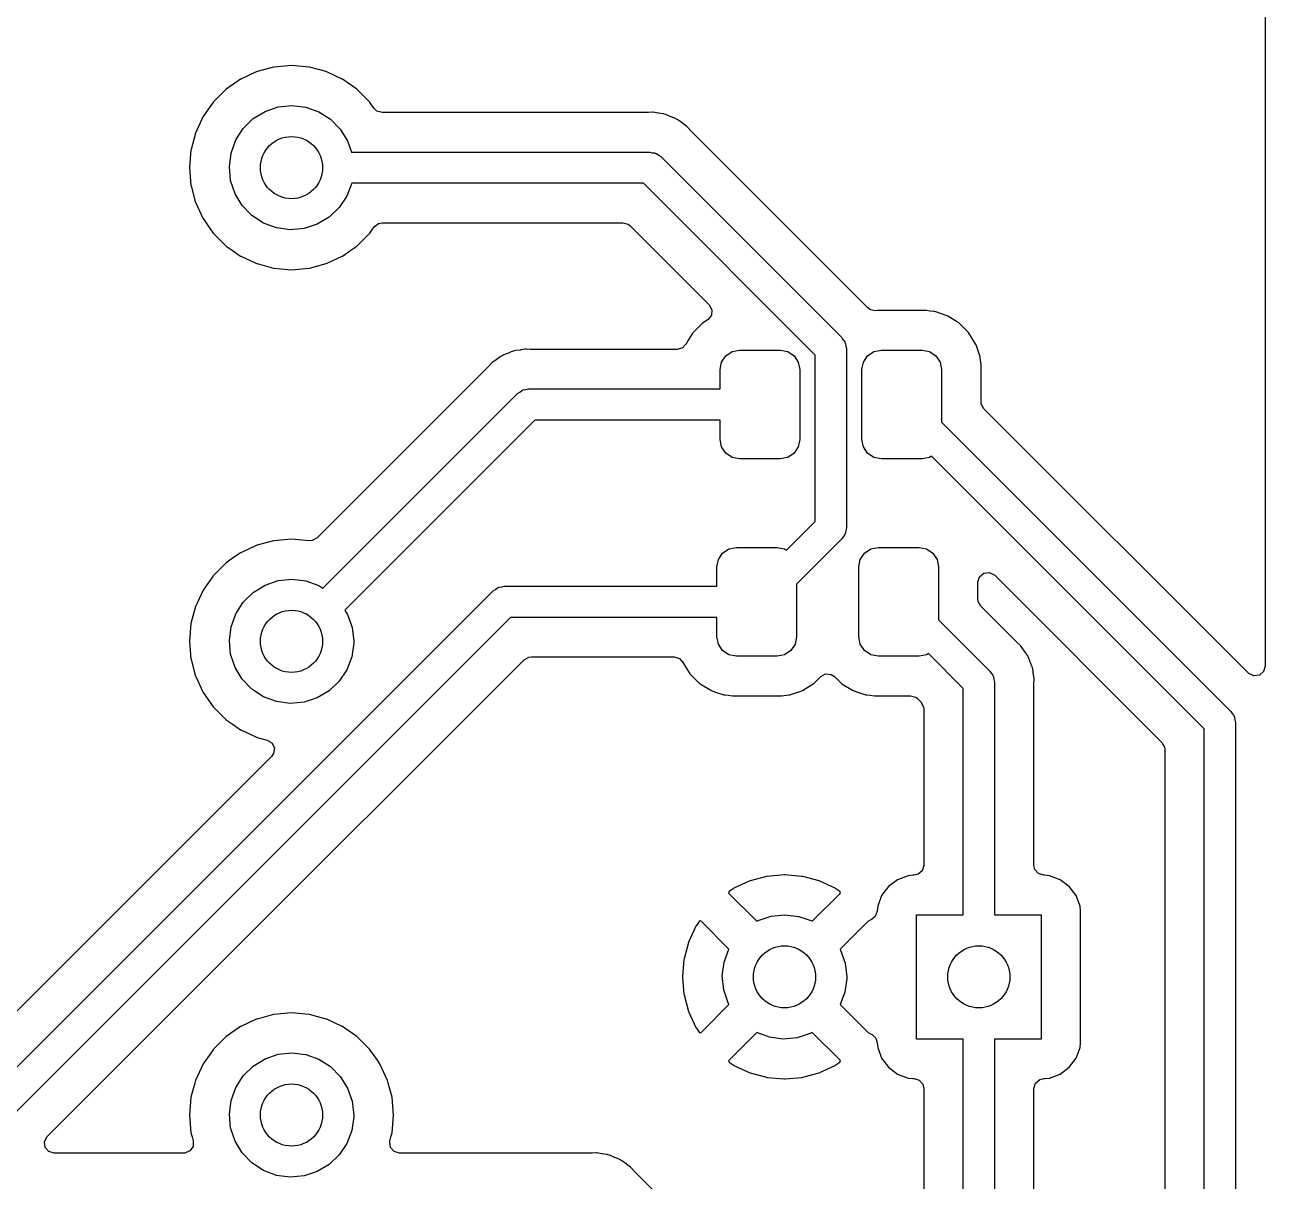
# Model space of a CAD drawing. Extents: x 83 to 135, y -230 to -45.
# Drawn here: x 118.15 to 134.11, y -98.39 to -83.51 of the extents above; entities that cross this region are included whole.
import ezdxf

# ---------------------------------------------------------------- set-up
doc = ezdxf.new("R2010")
doc.units = 0
doc.layers.add('BLACK', color=7, linetype='CONTINUOUS')

msp = doc.modelspace()

# ---------------------------------------------------------------- linework, layer by layer
at = {"layer": 'BLACK', "linetype": 'CONTINUOUS'}
for p, q in [((134.112, -45.0845), (134.112, -91.7608)), ((121.353, -84.0519), (121.142, -84.1083)), ((121.358, -84.0505), (121.353, -84.0519)), ((121.353, -84.0519), (121.353, -84.0519)), ((121.586, -84.0305), (121.358, -84.0505)), ((121.814, -84.0505), (121.586, -84.0305)), ((121.819, -84.0519), (121.814, -84.0505)), ((122.03, -84.1083), (121.819, -84.0519)), ((121.819, -84.0519), (121.819, -84.0519)), ((120.929, -84.2065), (120.858, -84.2565)), ((120.934, -84.2042), (120.929, -84.2065)), ((121.132, -84.112), (120.934, -84.2042)), ((120.934, -84.2042), (120.934, -84.2042)), ((121.137, -84.1097), (121.132, -84.112)), ((121.132, -84.112), (121.132, -84.112)), ((121.142, -84.1083), (121.137, -84.1097)), ((121.142, -84.1083), (121.142, -84.1083)), ((122.035, -84.1097), (122.03, -84.1083)), ((122.03, -84.1083), (122.03, -84.1083)), ((122.04, -84.112), (122.035, -84.1097)), ((122.238, -84.2042), (122.04, -84.112)), ((122.04, -84.112), (122.04, -84.112)), ((122.243, -84.2065), (122.238, -84.2042)), ((122.238, -84.2042), (122.238, -84.2042)), ((122.314, -84.2565), (122.243, -84.2065)), ((120.742, -84.3378), (120.58, -84.4997)), ((120.746, -84.3346), (120.742, -84.3378)), ((120.858, -84.2565), (120.746, -84.3346)), ((120.746, -84.3346), (120.746, -84.3346)), ((122.426, -84.3346), (122.314, -84.2565)), ((122.43, -84.3378), (122.426, -84.3346)), ((122.426, -84.3346), (122.426, -84.3346)), ((122.592, -84.4997), (122.43, -84.3378)), ((120.558, -84.5315), (120.448, -84.6873)), ((120.577, -84.5042), (120.558, -84.5315)), ((120.58, -84.4997), (120.577, -84.5042)), ((120.577, -84.5042), (120.577, -84.5042)), ((121.245, -84.6201), (121.414, -84.5627)), ((121.414, -84.5627), (121.592, -84.544)), ((121.592, -84.544), (121.769, -84.5651)), ((121.769, -84.5651), (121.937, -84.625)), ((122.595, -84.5042), (122.592, -84.4997)), ((122.65, -84.5818), (122.595, -84.5042)), ((122.595, -84.5042), (122.595, -84.5042)), ((120.446, -84.6922), (120.354, -84.8898)), ((120.448, -84.6873), (120.446, -84.6922)), ((120.446, -84.6922), (120.446, -84.6922)), ((120.966, -84.8384), (121.093, -84.7136)), ((121.093, -84.7136), (121.245, -84.6201)), ((121.937, -84.625), (122.087, -84.7205)), ((122.087, -84.7205), (122.213, -84.8471)), ((122.685, -84.6155), (122.65, -84.5818)), ((122.753, -84.6355), (122.685, -84.6155)), ((126.17, -84.6355), (122.753, -84.6355)), ((126.177, -84.6353), (126.17, -84.6355)), ((126.232, -84.6321), (126.177, -84.6353)), ((126.239, -84.6317), (126.232, -84.6321)), ((126.232, -84.6321), (126.232, -84.6321)), ((126.302, -84.6433), (126.239, -84.6317)), ((126.309, -84.6444), (126.302, -84.6433)), ((126.335, -84.6478), (126.309, -84.6444)), ((126.365, -84.6517), (126.335, -84.6478)), ((126.372, -84.6527), (126.365, -84.6517)), ((126.365, -84.6517), (126.365, -84.6517)), ((126.379, -84.6555), (126.372, -84.6527)), ((126.382, -84.6561), (126.379, -84.6555)), ((126.398, -84.6608), (126.382, -84.6561)), ((126.401, -84.6616), (126.398, -84.6608)), ((126.408, -84.663), (126.401, -84.6616)), ((126.466, -84.6892), (126.408, -84.663)), ((126.472, -84.6918), (126.466, -84.6892)), ((126.525, -84.7122), (126.472, -84.6918)), ((126.532, -84.715), (126.525, -84.7122)), ((126.525, -84.7122), (126.525, -84.7122)), ((126.538, -84.7194), (126.532, -84.715)), ((126.54, -84.7206), (126.538, -84.7194)), ((126.555, -84.729), (126.54, -84.7206)), ((126.557, -84.7304), (126.555, -84.729)), ((126.564, -84.7335), (126.557, -84.7304)), ((120.354, -84.8898), (120.352, -84.8948)), ((120.869, -84.9883), (120.966, -84.8384)), ((122.213, -84.8471), (122.307, -84.9983)), ((126.57, -84.7382), (126.564, -84.7335)), ((126.615, -84.7729), (126.57, -84.7382)), ((126.62, -84.7769), (126.615, -84.7729)), ((126.672, -84.8136), (126.62, -84.7769)), ((126.708, -84.8552), (126.672, -84.8136)), ((126.71, -84.8572), (126.708, -84.8552)), ((126.716, -84.8635), (126.71, -84.8572)), ((129.002, -87.1493), (126.716, -84.8635)), ((120.35, -84.9001), (120.294, -85.1106)), ((120.352, -84.8948), (120.35, -84.9001)), ((120.35, -84.9001), (120.35, -84.9001)), ((120.808, -85.1559), (120.869, -84.9883)), ((122.307, -84.9983), (122.358, -85.144)), ((120.292, -85.1159), (120.273, -85.344)), ((120.294, -85.1106), (120.292, -85.1159)), ((120.786, -85.3328), (120.808, -85.1559)), ((122.358, -85.144), (126.195, -85.144)), ((126.195, -85.144), (126.227, -85.1515)), ((126.227, -85.1515), (126.261, -85.1552)), ((126.261, -85.1552), (126.27, -85.1614)), ((126.27, -85.1614), (126.282, -85.1639)), ((126.282, -85.1639), (126.308, -85.1848)), ((126.308, -85.1848), (126.336, -85.2026)), ((126.336, -85.2026), (128.665, -87.5318)), ((120.273, -85.344), (120.292, -85.5721)), ((120.803, -85.5103), (120.786, -85.3328)), ((120.86, -85.6796), (120.803, -85.5103)), ((120.292, -85.5721), (120.294, -85.5774)), ((120.294, -85.5774), (120.294, -85.5774)), ((120.294, -85.5774), (120.348, -85.7812)), ((120.952, -85.8321), (120.86, -85.6796)), ((122.36, -85.544), (122.298, -85.7097)), ((126.112, -85.544), (122.36, -85.544)), ((128.324, -87.7558), (126.112, -85.544)), ((120.348, -85.7812), (120.352, -85.7932)), ((120.352, -85.7932), (120.354, -85.7982)), ((120.354, -85.7982), (120.354, -85.7982)), ((120.354, -85.7982), (120.446, -85.9958)), ((121.076, -85.9604), (120.952, -85.8321)), ((122.298, -85.7097), (122.199, -85.8582)), ((120.446, -85.9958), (120.446, -85.9958)), ((120.446, -85.9958), (120.448, -86.0007)), ((120.448, -86.0007), (120.491, -86.0619)), ((121.225, -86.0581), (121.076, -85.9604)), ((122.07, -85.9812), (121.916, -86.0725)), ((122.199, -85.8582), (122.07, -85.9812)), ((120.491, -86.0619), (120.549, -86.1444)), ((120.549, -86.1444), (120.58, -86.1883)), ((121.392, -86.1202), (121.225, -86.0581)), ((121.569, -86.1438), (121.392, -86.1202)), ((121.747, -86.1277), (121.569, -86.1438)), ((121.916, -86.0725), (121.747, -86.1277)), ((122.592, -86.1883), (122.62, -86.148)), ((122.62, -86.148), (122.65, -86.1062)), ((122.65, -86.1062), (122.705, -86.0619)), ((122.705, -86.0619), (122.753, -86.0525)), ((122.753, -86.0525), (125.849, -86.0525)), ((125.849, -86.0525), (125.917, -86.0725)), ((125.917, -86.0725), (125.938, -86.0894)), ((125.938, -86.0894), (126.958, -87.1097)), ((120.58, -86.1883), (120.742, -86.3502)), ((122.43, -86.3502), (122.592, -86.1883)), ((120.742, -86.3502), (120.746, -86.3534)), ((120.746, -86.3534), (120.746, -86.3534)), ((120.746, -86.3534), (120.824, -86.4081)), ((120.824, -86.4081), (120.929, -86.4815)), ((120.929, -86.4815), (120.934, -86.4838)), ((120.934, -86.4838), (120.934, -86.4838)), ((120.934, -86.4838), (121.12, -86.5705)), ((122.052, -86.5705), (122.238, -86.4838)), ((122.238, -86.4838), (122.243, -86.4815)), ((122.238, -86.4838), (122.238, -86.4838)), ((122.243, -86.4815), (122.348, -86.4081)), ((122.348, -86.4081), (122.426, -86.3534)), ((122.426, -86.3534), (122.43, -86.3502)), ((122.426, -86.3534), (122.426, -86.3534)), ((121.12, -86.5705), (121.137, -86.5783)), ((121.137, -86.5783), (121.142, -86.5797)), ((121.142, -86.5797), (121.142, -86.5797)), ((121.142, -86.5797), (121.353, -86.6361)), ((121.353, -86.6361), (121.353, -86.6361)), ((121.353, -86.6361), (121.358, -86.6375)), ((121.358, -86.6375), (121.586, -86.6575)), ((121.586, -86.6575), (121.814, -86.6375)), ((121.814, -86.6375), (121.819, -86.6361)), ((121.819, -86.6361), (122.03, -86.5797)), ((121.819, -86.6361), (121.819, -86.6361)), ((122.03, -86.5797), (122.035, -86.5783)), ((122.03, -86.5797), (122.03, -86.5797)), ((122.035, -86.5783), (122.052, -86.5705)), ((126.958, -87.1097), (126.992, -87.172)), ((126.987, -87.2428), (126.945, -87.2996)), ((126.992, -87.172), (126.987, -87.2428)), ((129.034, -87.1727), (129.002, -87.1493)), ((129.104, -87.1855), (129.034, -87.1727)), ((129.118, -87.1841), (129.104, -87.1855)), ((129.124, -87.1835), (129.118, -87.1841)), ((129.749, -87.1835), (129.124, -87.1835)), ((129.804, -87.1891), (129.749, -87.1835)), ((129.847, -87.1935), (129.804, -87.1891)), ((129.854, -87.1942), (129.847, -87.1935)), ((129.847, -87.1935), (129.847, -87.1935)), ((129.86, -87.1964), (129.854, -87.1942)), ((129.861, -87.1967), (129.86, -87.1964)), ((129.86, -87.1964), (129.86, -87.1964)), ((130.022, -87.2499), (129.861, -87.1967)), ((130.028, -87.2537), (130.022, -87.2499)), ((130.139, -87.3222), (130.028, -87.2537)), ((130.028, -87.2537), (130.028, -87.2537)), ((126.875, -87.3435), (126.75, -87.4687)), ((126.935, -87.3059), (126.875, -87.3435)), ((126.945, -87.2996), (126.935, -87.3059)), ((130.172, -87.3427), (130.139, -87.3222)), ((130.297, -87.4677), (130.172, -87.3427)), ((126.699, -87.5512), (126.657, -87.6193)), ((126.746, -87.4749), (126.699, -87.5512)), ((126.75, -87.4687), (126.746, -87.4749)), ((126.746, -87.4749), (126.746, -87.4749)), ((128.665, -87.5318), (128.683, -87.5601)), ((128.683, -87.5601), (128.704, -87.5862)), ((128.704, -87.5862), (128.706, -87.5974)), ((128.706, -87.5974), (128.712, -87.6072)), ((130.391, -87.6181), (130.297, -87.4677)), ((124.297, -87.7638), (124.295, -87.7651)), ((124.303, -87.7595), (124.297, -87.7638)), ((124.317, -87.7544), (124.303, -87.7595)), ((124.363, -87.7369), (124.317, -87.7544)), ((124.369, -87.7344), (124.363, -87.7369)), ((124.411, -87.7162), (124.369, -87.7344)), ((124.428, -87.7088), (124.411, -87.7162)), ((124.435, -87.7074), (124.428, -87.7088)), ((124.438, -87.7067), (124.435, -87.7074)), ((124.454, -87.7022), (124.438, -87.7067)), ((124.457, -87.7016), (124.454, -87.7022)), ((124.464, -87.6989), (124.457, -87.7016)), ((124.527, -87.6912), (124.464, -87.6989)), ((124.534, -87.6903), (124.527, -87.6912)), ((124.563, -87.6852), (124.534, -87.6903)), ((124.589, -87.6806), (124.563, -87.6852)), ((124.597, -87.6793), (124.589, -87.6806)), ((124.589, -87.6806), (124.589, -87.6806)), ((124.604, -87.6798), (124.597, -87.6793)), ((124.654, -87.6832), (124.604, -87.6798)), ((124.604, -87.6798), (124.604, -87.6798)), ((124.663, -87.6835), (124.654, -87.6832)), ((126.548, -87.6835), (124.663, -87.6835)), ((126.615, -87.664), (126.548, -87.6835)), ((126.655, -87.6182), (126.615, -87.664)), ((126.657, -87.6193), (126.655, -87.6182)), ((127.172, -87.7652), (127.253, -87.711)), ((127.253, -87.711), (127.349, -87.692)), ((127.349, -87.692), (127.874, -87.692)), ((127.874, -87.692), (127.97, -87.711)), ((127.97, -87.711), (128.051, -87.7652)), ((128.324, -89.8971), (128.324, -87.7558)), ((128.712, -87.6072), (128.716, -87.6404)), ((128.716, -87.6404), (128.724, -87.673)), ((128.724, -87.673), (128.724, -89.9803)), ((128.997, -87.7652), (129.078, -87.711)), ((129.078, -87.711), (129.174, -87.692)), ((129.174, -87.692), (129.699, -87.692)), ((129.699, -87.692), (129.795, -87.711)), ((129.795, -87.711), (129.876, -87.7652)), ((130.393, -87.625), (130.391, -87.6181)), ((130.444, -87.7777), (130.393, -87.625)), ((124.116, -87.9084), (121.914, -90.11)), ((124.121, -87.9032), (124.116, -87.9084)), ((124.157, -87.8623), (124.121, -87.9032)), ((124.162, -87.8566), (124.157, -87.8623)), ((124.157, -87.8623), (124.157, -87.8623)), ((124.168, -87.8523), (124.162, -87.8566)), ((124.215, -87.8205), (124.168, -87.8523)), ((124.168, -87.8523), (124.168, -87.8523)), ((124.22, -87.8166), (124.215, -87.8205)), ((124.271, -87.7777), (124.22, -87.8166)), ((124.278, -87.7746), (124.271, -87.7777)), ((124.28, -87.7733), (124.278, -87.7746)), ((124.295, -87.7651), (124.28, -87.7733)), ((127.099, -87.942), (127.118, -87.8463)), ((127.118, -87.8463), (127.172, -87.7652)), ((128.051, -87.7652), (128.105, -87.8463)), ((128.105, -87.8463), (128.124, -87.942)), ((128.924, -87.942), (128.943, -87.8463)), ((128.943, -87.8463), (128.997, -87.7652)), ((129.876, -87.7652), (129.93, -87.8463)), ((129.93, -87.8463), (129.949, -87.942)), ((130.447, -87.7858), (130.444, -87.7777)), ((130.447, -87.7927), (130.447, -87.7858)), ((130.456, -87.8774), (130.447, -87.7927)), ((130.447, -87.7927), (130.447, -87.7927)), ((130.457, -87.8916), (130.456, -87.8774)), ((130.457, -88.3588), (130.457, -87.8916)), ((127.099, -88.192), (127.099, -87.942)), ((128.124, -87.942), (128.124, -88.842)), ((128.924, -88.842), (128.924, -87.942)), ((129.949, -87.942), (129.949, -88.6217)), ((124.493, -88.2503), (124.521, -88.2326)), ((124.521, -88.2326), (124.547, -88.2118)), ((124.547, -88.2118), (124.558, -88.2092)), ((124.558, -88.2092), (124.568, -88.2031)), ((124.568, -88.2031), (124.601, -88.1994)), ((124.601, -88.1994), (124.634, -88.192)), ((124.634, -88.192), (127.099, -88.192)), ((121.989, -90.7542), (124.493, -88.2503)), ((130.46, -88.3856), (130.457, -88.3588)), ((130.494, -88.4479), (130.46, -88.3856)), ((133.896, -91.8499), (130.494, -88.4479)), ((124.717, -88.592), (122.272, -91.0371)), ((127.099, -88.592), (124.717, -88.592)), ((127.099, -88.842), (127.099, -88.592)), ((129.949, -88.6217), (133.669, -92.3421)), ((127.118, -88.9377), (127.099, -88.842)), ((128.124, -88.842), (128.105, -88.9377)), ((128.943, -88.9377), (128.924, -88.842)), ((127.172, -89.0188), (127.118, -88.9377)), ((127.253, -89.073), (127.172, -89.0188)), ((128.051, -89.0188), (127.97, -89.073)), ((128.105, -88.9377), (128.051, -89.0188)), ((128.997, -89.0188), (128.943, -88.9377)), ((129.078, -89.073), (128.997, -89.0188)), ((127.349, -89.092), (127.253, -89.073)), ((127.874, -89.092), (127.349, -89.092)), ((127.97, -89.073), (127.874, -89.092)), ((129.174, -89.092), (129.078, -89.073)), ((129.699, -89.092), (129.174, -89.092)), ((129.795, -89.073), (129.699, -89.092)), ((129.819, -89.057), (129.795, -89.073)), ((133.328, -92.5661), (129.819, -89.057)), ((127.954, -90.267), (128.324, -89.8971)), ((128.724, -89.9803), (128.716, -90.0129)), ((121.353, -90.1479), (121.142, -90.2043)), ((121.358, -90.1465), (121.353, -90.1479)), ((121.353, -90.1479), (121.353, -90.1479)), ((121.586, -90.1265), (121.358, -90.1465)), ((121.814, -90.1464), (121.586, -90.1265)), ((121.852, -90.144), (121.814, -90.1464)), ((121.914, -90.11), (121.852, -90.144)), ((128.665, -90.1214), (128.084, -90.7023)), ((128.683, -90.0931), (128.665, -90.1214)), ((128.704, -90.067), (128.683, -90.0931)), ((128.706, -90.0558), (128.704, -90.067)), ((128.712, -90.0461), (128.706, -90.0558)), ((128.716, -90.0129), (128.712, -90.0461)), ((120.929, -90.3025), (120.824, -90.3759)), ((120.934, -90.3002), (120.929, -90.3025)), ((121.132, -90.208), (120.934, -90.3002)), ((120.934, -90.3002), (120.934, -90.3002)), ((121.137, -90.2057), (121.132, -90.208)), ((121.132, -90.208), (121.132, -90.208)), ((121.142, -90.2043), (121.137, -90.2057)), ((121.142, -90.2043), (121.142, -90.2043)), ((127.078, -90.3863), (127.132, -90.3052)), ((127.132, -90.3052), (127.213, -90.251)), ((127.213, -90.251), (127.309, -90.232)), ((127.309, -90.232), (127.834, -90.232)), ((127.834, -90.232), (127.93, -90.251)), ((127.93, -90.251), (127.954, -90.267)), ((128.903, -90.3863), (128.957, -90.3052)), ((128.957, -90.3052), (129.038, -90.251)), ((129.038, -90.251), (129.134, -90.232)), ((129.134, -90.232), (129.659, -90.232)), ((129.659, -90.232), (129.755, -90.251)), ((129.755, -90.251), (129.836, -90.3052)), ((129.836, -90.3052), (129.89, -90.3863)), ((120.742, -90.4338), (120.58, -90.5957)), ((120.746, -90.4306), (120.742, -90.4338)), ((120.824, -90.3759), (120.746, -90.4306)), ((120.746, -90.4306), (120.746, -90.4306)), ((127.059, -90.482), (127.078, -90.3863)), ((128.884, -90.482), (128.903, -90.3863)), ((129.89, -90.3863), (129.909, -90.482)), ((120.569, -90.611), (120.448, -90.7833)), ((120.577, -90.6002), (120.569, -90.611)), ((120.58, -90.5957), (120.577, -90.6002)), ((120.577, -90.6002), (120.577, -90.6002)), ((127.059, -90.732), (127.059, -90.482)), ((128.884, -91.382), (128.884, -90.482)), ((129.909, -90.482), (129.909, -91.1617)), ((130.417, -90.6792), (130.438, -90.611)), ((130.438, -90.611), (130.491, -90.5645)), ((130.491, -90.5645), (130.561, -90.5544)), ((130.561, -90.5544), (130.626, -90.5839)), ((130.626, -90.5839), (130.633, -90.5901)), ((130.633, -90.5901), (132.782, -92.7399)), ((117.635, -97.336), (124.18, -90.7903)), ((120.446, -90.7882), (120.376, -90.9386)), ((120.448, -90.7833), (120.446, -90.7882)), ((120.446, -90.7882), (120.446, -90.7882)), ((121.093, -90.8096), (121.245, -90.7161)), ((121.245, -90.7161), (121.414, -90.6587)), ((121.414, -90.6587), (121.592, -90.64)), ((121.592, -90.64), (121.769, -90.6611)), ((121.769, -90.6611), (121.937, -90.721)), ((121.937, -90.721), (121.989, -90.7542)), ((124.18, -90.7903), (124.209, -90.7726)), ((124.209, -90.7726), (124.235, -90.7518)), ((124.235, -90.7518), (124.246, -90.7492)), ((124.246, -90.7492), (124.256, -90.7431)), ((124.256, -90.7431), (124.289, -90.7394)), ((124.289, -90.7394), (124.321, -90.732)), ((124.321, -90.732), (127.059, -90.732)), ((128.084, -90.7023), (128.084, -91.382)), ((130.417, -90.8988), (130.417, -90.6792)), ((120.376, -90.9386), (120.352, -90.9908)), ((120.869, -91.0843), (120.966, -90.9344)), ((120.966, -90.9344), (121.093, -90.8096)), ((130.42, -90.9256), (130.417, -90.8988)), ((130.454, -90.9879), (130.42, -90.9256)), ((120.352, -90.9908), (120.292, -91.2119)), ((120.808, -91.2519), (120.869, -91.0843)), ((122.272, -91.0371), (122.307, -91.0943)), ((122.307, -91.0943), (122.366, -91.2628)), ((130.912, -91.4455), (130.454, -90.9879)), ((124.404, -91.132), (117.859, -97.6777)), ((120.292, -91.2119), (120.273, -91.44)), ((120.786, -91.4288), (120.808, -91.2519)), ((122.366, -91.2628), (122.386, -91.44)), ((127.059, -91.132), (124.404, -91.132)), ((127.059, -91.382), (127.059, -91.132)), ((129.909, -91.1617), (130.57, -91.8227)), ((120.803, -91.6063), (120.786, -91.4288)), ((127.078, -91.4777), (127.059, -91.382)), ((128.084, -91.382), (128.065, -91.4777)), ((128.903, -91.4777), (128.884, -91.382)), ((120.273, -91.44), (120.292, -91.6681)), ((122.386, -91.4623), (122.361, -91.639)), ((122.386, -91.44), (122.386, -91.4623)), ((127.132, -91.5588), (127.078, -91.4777)), ((127.213, -91.613), (127.132, -91.5588)), ((128.011, -91.5588), (127.93, -91.613)), ((128.065, -91.4777), (128.011, -91.5588)), ((128.957, -91.5588), (128.903, -91.4777)), ((129.038, -91.613), (128.957, -91.5588)), ((130.917, -91.4505), (130.912, -91.4455)), ((130.964, -91.4919), (130.917, -91.4505)), ((130.968, -91.4982), (130.964, -91.4919)), ((130.97, -91.5015), (130.968, -91.4982)), ((130.968, -91.4982), (130.968, -91.4982)), ((130.998, -91.5411), (130.97, -91.5015)), ((131, -91.5445), (130.998, -91.5411)), ((131.004, -91.5499), (131, -91.5445)), ((131.043, -91.6006), (131.004, -91.5499)), ((120.292, -91.6681), (120.294, -91.6734)), ((120.294, -91.6734), (120.294, -91.6734)), ((120.294, -91.6734), (120.344, -91.8603)), ((120.492, -95.7635), (124.578, -91.6774)), ((120.86, -91.7756), (120.803, -91.6063)), ((122.361, -91.639), (122.298, -91.8057)), ((124.578, -91.6774), (124.64, -91.6434)), ((124.64, -91.6434), (124.667, -91.6405)), ((124.667, -91.6405), (126.508, -91.6405)), ((126.508, -91.6405), (126.576, -91.6605)), ((126.576, -91.6605), (126.616, -91.7067)), ((126.616, -91.7067), (126.617, -91.7059)), ((126.617, -91.7059), (126.711, -91.8563)), ((127.309, -91.632), (127.213, -91.613)), ((127.834, -91.632), (127.309, -91.632)), ((127.93, -91.613), (127.834, -91.632)), ((129.134, -91.632), (129.038, -91.613)), ((129.659, -91.632), (129.134, -91.632)), ((129.755, -91.613), (129.659, -91.632)), ((129.779, -91.597), (129.755, -91.613)), ((130.228, -92.0467), (129.779, -91.597)), ((131.046, -91.6075), (131.043, -91.6006)), ((131.047, -91.6098), (131.046, -91.6075)), ((131.055, -91.6246), (131.047, -91.6098)), ((131.057, -91.627), (131.055, -91.6246)), ((131.061, -91.6332), (131.057, -91.627)), ((131.064, -91.6403), (131.061, -91.6332)), ((131.083, -91.693), (131.064, -91.6403)), ((131.064, -91.6403), (131.064, -91.6403)), ((131.086, -91.6991), (131.083, -91.693)), ((131.097, -91.7247), (131.086, -91.6991)), ((131.112, -91.7576), (131.097, -91.7247)), ((120.344, -91.8603), (120.352, -91.8892)), ((120.352, -91.8892), (120.354, -91.8942)), ((120.354, -91.8942), (120.354, -91.8942)), ((120.354, -91.8942), (120.446, -92.0918)), ((120.952, -91.9281), (120.86, -91.7756)), ((122.298, -91.8057), (122.199, -91.9542)), ((126.711, -91.8563), (126.836, -91.9813)), ((128.308, -91.9805), (128.395, -91.8939)), ((128.395, -91.8939), (128.457, -91.8598)), ((128.457, -91.8598), (128.528, -91.8648)), ((128.528, -91.8648), (128.573, -91.8937)), ((128.573, -91.8937), (128.661, -91.9813)), ((130.57, -91.8227), (130.588, -91.851)), ((130.588, -91.851), (130.609, -91.8771)), ((130.609, -91.8771), (130.611, -91.8884)), ((130.611, -91.8884), (130.617, -91.8981)), ((130.617, -91.8981), (130.621, -91.9313)), ((131.113, -91.7651), (131.112, -91.7576)), ((131.114, -91.7676), (131.113, -91.7651)), ((131.118, -91.7839), (131.114, -91.7676)), ((131.119, -91.7865), (131.118, -91.7839)), ((131.121, -91.7936), (131.119, -91.7865)), ((131.126, -91.831), (131.121, -91.7936)), ((131.129, -91.857), (131.126, -91.831)), ((131.13, -91.8636), (131.129, -91.857)), ((131.141, -91.9265), (131.13, -91.8636)), ((133.903, -91.8561), (133.896, -91.8499)), ((133.968, -91.8856), (133.903, -91.8561)), ((134.038, -91.8755), (133.968, -91.8856)), ((134.091, -91.829), (134.038, -91.8755)), ((134.112, -91.7608), (134.091, -91.829)), ((121.076, -92.0564), (120.952, -91.9281)), ((121.225, -92.1541), (121.076, -92.0564)), ((122.199, -91.9542), (122.07, -92.0772)), ((126.836, -91.9813), (126.842, -91.9851)), ((126.842, -91.9851), (126.842, -91.9851)), ((126.842, -91.9851), (126.979, -92.0697)), ((126.979, -92.0697), (126.986, -92.0741)), ((128.158, -92.0735), (128.308, -91.9805)), ((128.661, -91.9813), (128.667, -91.9851)), ((128.667, -91.9851), (128.667, -91.9851)), ((128.667, -91.9851), (128.804, -92.0697)), ((128.804, -92.0697), (128.811, -92.0741)), ((130.228, -94.958), (130.228, -92.0467)), ((130.621, -91.9313), (130.628, -91.9639)), ((130.628, -91.9639), (130.628, -94.958)), ((131.137, -91.9842), (131.141, -91.9341)), ((131.137, -91.9928), (131.137, -91.9842)), ((131.137, -94.3235), (131.137, -91.9928)), ((131.141, -91.9341), (131.141, -91.9265)), ((131.141, -91.9341), (131.141, -91.9341)), ((120.446, -92.0918), (120.446, -92.0918)), ((120.446, -92.0918), (120.448, -92.0967)), ((120.448, -92.0967), (120.58, -92.2843)), ((121.392, -92.2162), (121.225, -92.1541)), ((121.569, -92.2398), (121.392, -92.2162)), ((121.747, -92.2237), (121.569, -92.2398)), ((121.916, -92.1685), (121.747, -92.2237)), ((122.07, -92.0772), (121.916, -92.1685)), ((126.986, -92.0741), (127.041, -92.0922)), ((127.041, -92.0922), (127.148, -92.1276)), ((127.148, -92.1276), (127.148, -92.1276)), ((127.148, -92.1276), (127.154, -92.1298)), ((127.154, -92.1298), (127.161, -92.1305)), ((127.161, -92.1305), (127.161, -92.1305)), ((127.161, -92.1305), (127.204, -92.1349)), ((127.204, -92.1349), (127.259, -92.1405)), ((127.259, -92.1405), (127.884, -92.1405)), ((127.884, -92.1405), (127.888, -92.1402)), ((127.888, -92.1402), (127.983, -92.1302)), ((127.888, -92.1402), (127.888, -92.1402)), ((127.983, -92.1302), (127.99, -92.1295)), ((127.983, -92.1302), (127.983, -92.1302)), ((127.99, -92.1295), (127.997, -92.1273)), ((127.997, -92.1273), (128.138, -92.0801)), ((127.997, -92.1273), (127.997, -92.1273)), ((128.138, -92.0801), (128.158, -92.0735)), ((128.811, -92.0741), (128.866, -92.0922)), ((128.866, -92.0922), (128.973, -92.1276)), ((128.973, -92.1276), (128.973, -92.1276)), ((128.973, -92.1276), (128.979, -92.1298)), ((128.979, -92.1298), (128.986, -92.1305)), ((128.986, -92.1305), (128.986, -92.1305)), ((128.986, -92.1305), (129.029, -92.1349)), ((129.029, -92.1349), (129.084, -92.1405)), ((129.084, -92.1405), (129.551, -92.1405)), ((129.551, -92.1405), (129.619, -92.1605)), ((129.619, -92.1605), (129.64, -92.1774)), ((129.64, -92.1774), (129.683, -92.2204)), ((129.683, -92.2204), (129.717, -92.2828)), ((120.58, -92.2843), (120.742, -92.4462)), ((129.717, -92.2828), (129.72, -92.3095)), ((129.72, -92.3095), (129.72, -94.3235)), ((133.669, -92.3421), (133.687, -92.3704)), ((133.687, -92.3704), (133.708, -92.3966)), ((120.742, -92.4462), (120.746, -92.4494)), ((120.746, -92.4494), (120.746, -92.4494)), ((120.746, -92.4494), (120.824, -92.5038)), ((120.824, -92.5038), (120.929, -92.5775)), ((133.708, -92.3966), (133.711, -92.4078)), ((133.711, -92.4078), (133.717, -92.4175)), ((133.717, -92.4175), (133.72, -92.4507)), ((133.72, -92.4507), (133.728, -92.4833)), ((133.728, -92.4833), (133.728, -104.039)), ((120.929, -92.5775), (120.934, -92.5798)), ((120.934, -92.5798), (120.934, -92.5798)), ((120.934, -92.5798), (121.061, -92.6388)), ((121.061, -92.6388), (121.137, -92.6743)), ((121.137, -92.6743), (121.142, -92.6757)), ((121.142, -92.6757), (121.273, -92.7109)), ((121.273, -92.7109), (121.334, -92.7478)), ((133.328, -103.956), (133.328, -92.5661)), ((121.334, -92.7478), (121.365, -92.8117)), ((121.365, -92.8117), (121.356, -92.8822)), ((132.782, -92.7399), (132.816, -92.8022)), ((132.816, -92.8022), (132.819, -92.829)), ((132.819, -92.829), (132.819, -103.693)), ((121.33, -92.9217), (117.665, -96.5864)), ((121.356, -92.8822), (121.33, -92.9217)), ((127.695, -94.4664), (127.485, -94.5228)), ((127.706, -94.4645), (127.695, -94.4664)), ((127.923, -94.4455), (127.706, -94.4645)), ((127.934, -94.4455), (127.923, -94.4455)), ((128.151, -94.4645), (127.934, -94.4455)), ((128.162, -94.4664), (128.151, -94.4645)), ((128.372, -94.5228), (128.162, -94.4664)), ((129.518, -94.4563), (129.382, -94.5074)), ((129.58, -94.4495), (129.518, -94.4563)), ((129.594, -94.4495), (129.58, -94.4495)), ((129.646, -94.4381), (129.594, -94.4495)), ((129.7, -94.3916), (129.646, -94.4381)), ((129.72, -94.3235), (129.7, -94.3916)), ((131.148, -94.3758), (131.137, -94.3235)), ((131.195, -94.4295), (131.148, -94.3758)), ((131.263, -94.4495), (131.195, -94.4295)), ((131.277, -94.4495), (131.263, -94.4495)), ((131.339, -94.4563), (131.277, -94.4495)), ((131.475, -94.5074), (131.339, -94.4563)), ((127.267, -94.6241), (127.215, -94.6605)), ((127.277, -94.6186), (127.267, -94.6241)), ((127.474, -94.5265), (127.277, -94.6186)), ((127.485, -94.5228), (127.474, -94.5265)), ((128.382, -94.5265), (128.372, -94.5228)), ((128.58, -94.6186), (128.382, -94.5265)), ((128.589, -94.6241), (128.58, -94.6186)), ((128.641, -94.6599), (128.589, -94.6241)), ((129.265, -94.5947), (129.178, -94.7113)), ((129.382, -94.5074), (129.265, -94.5947)), ((131.592, -94.5947), (131.475, -94.5074)), ((131.679, -94.7113), (131.592, -94.5947)), ((127.215, -94.6605), (127.207, -94.671)), ((127.207, -94.671), (127.214, -94.6844)), ((127.214, -94.6844), (127.573, -95.0433)), ((128.285, -95.0425), (128.643, -94.6837)), ((128.65, -94.6719), (128.641, -94.6599)), ((128.643, -94.6837), (128.65, -94.6719)), ((129.178, -94.7113), (129.127, -94.8477)), ((131.73, -94.8477), (131.679, -94.7113)), ((129.12, -94.9132), (129.096, -94.9801)), ((129.127, -94.8477), (129.12, -94.9099)), ((129.12, -94.9099), (129.12, -94.9132)), ((131.737, -94.9099), (131.73, -94.8477)), ((131.737, -96.6061), (131.737, -94.9099)), ((126.794, -95.097), (126.789, -95.1065)), ((126.83, -95.0458), (126.794, -95.097)), ((126.842, -95.0365), (126.83, -95.0458)), ((126.854, -95.0429), (126.842, -95.0365)), ((127.212, -95.4013), (126.854, -95.0429)), ((127.573, -95.0433), (127.588, -95.0341)), ((127.588, -95.0341), (127.757, -94.9767)), ((127.757, -94.9767), (127.934, -94.958)), ((127.934, -94.958), (128.111, -94.9791)), ((128.111, -94.9791), (128.279, -95.039)), ((128.279, -95.039), (128.285, -95.0425)), ((129.002, -95.0436), (128.643, -95.4021)), ((129.04, -95.0237), (129.002, -95.0436)), ((129.051, -95.0177), (129.04, -95.0234)), ((129.04, -95.0234), (129.04, -95.0236)), ((129.04, -95.0236), (129.04, -95.0237)), ((129.096, -94.9801), (129.05, -95.0158)), ((129.05, -95.0158), (129.051, -95.0177)), ((129.628, -96.558), (129.628, -94.958)), ((129.628, -94.958), (130.228, -94.958)), ((130.628, -94.958), (131.228, -94.958)), ((131.228, -94.958), (131.228, -96.558)), ((126.789, -95.1065), (126.697, -95.3039)), ((126.693, -95.3142), (126.637, -95.5247)), ((126.697, -95.3039), (126.693, -95.3142)), ((127.151, -95.5699), (127.212, -95.4023)), ((127.212, -95.4023), (127.212, -95.4013)), ((128.643, -95.4021), (128.65, -95.4123)), ((128.65, -95.4123), (128.708, -95.5808)), ((126.635, -95.5355), (126.616, -95.7525)), ((126.637, -95.5247), (126.635, -95.5355)), ((127.128, -95.7468), (127.151, -95.5699)), ((128.708, -95.5808), (128.728, -95.758)), ((118.443, -97.8119), (120.492, -95.7635)), ((126.616, -95.7525), (126.616, -95.7635)), ((126.616, -95.7635), (126.635, -95.9805)), ((127.146, -95.9243), (127.128, -95.7468)), ((128.728, -95.7803), (128.703, -95.957)), ((128.728, -95.758), (128.728, -95.7803)), ((126.635, -95.9805), (126.637, -95.9913)), ((126.637, -95.9913), (126.693, -96.2018)), ((127.202, -96.0936), (127.146, -95.9243)), ((128.703, -95.957), (128.644, -96.114)), ((126.693, -96.2018), (126.697, -96.2121)), ((126.697, -96.2121), (126.789, -96.4095)), ((126.855, -96.4724), (127.214, -96.1131)), ((127.214, -96.1131), (127.202, -96.0936)), ((128.644, -96.114), (129.003, -96.4731)), ((121.132, -96.304), (120.934, -96.3962)), ((121.137, -96.3017), (121.132, -96.304)), ((121.132, -96.304), (121.132, -96.304)), ((121.142, -96.3003), (121.137, -96.3017)), ((121.353, -96.2439), (121.142, -96.3003)), ((121.142, -96.3003), (121.142, -96.3003)), ((121.358, -96.2425), (121.353, -96.2439)), ((121.353, -96.2439), (121.353, -96.2439)), ((121.586, -96.2225), (121.358, -96.2425)), ((121.814, -96.2425), (121.586, -96.2225)), ((121.819, -96.2439), (121.814, -96.2425)), ((122.03, -96.3003), (121.819, -96.2439)), ((121.819, -96.2439), (121.819, -96.2439)), ((122.035, -96.3017), (122.03, -96.3003)), ((122.03, -96.3003), (122.03, -96.3003)), ((122.04, -96.304), (122.035, -96.3017)), ((122.238, -96.3962), (122.04, -96.304)), ((122.04, -96.304), (122.04, -96.304)), ((120.742, -96.5298), (120.58, -96.6917)), ((120.746, -96.5266), (120.742, -96.5298)), ((120.913, -96.4095), (120.746, -96.5266)), ((120.746, -96.5266), (120.746, -96.5266)), ((120.929, -96.3985), (120.913, -96.4095)), ((120.934, -96.3962), (120.929, -96.3985)), ((120.934, -96.3962), (120.934, -96.3962)), ((122.243, -96.3985), (122.238, -96.3962)), ((122.238, -96.3962), (122.238, -96.3962)), ((122.259, -96.4095), (122.243, -96.3985)), ((122.426, -96.5266), (122.259, -96.4095)), ((122.43, -96.5298), (122.426, -96.5266)), ((122.426, -96.5266), (122.426, -96.5266)), ((122.592, -96.6917), (122.43, -96.5298)), ((126.789, -96.4095), (126.794, -96.419)), ((126.794, -96.419), (126.831, -96.471)), ((126.831, -96.471), (126.841, -96.4794)), ((126.841, -96.4794), (126.855, -96.4724)), ((127.572, -96.4737), (127.213, -96.8323)), ((127.735, -96.5342), (127.572, -96.4737)), ((127.912, -96.5578), (127.735, -96.5342)), ((128.259, -96.4865), (128.089, -96.5417)), ((128.283, -96.472), (128.259, -96.4865)), ((128.643, -96.8316), (128.283, -96.472)), ((129.003, -96.4731), (129.044, -96.4959)), ((129.044, -96.4959), (129.054, -96.498)), ((129.054, -96.498), (129.105, -96.5483)), ((120.577, -96.6962), (120.546, -96.7405)), ((120.58, -96.6917), (120.577, -96.6962)), ((120.577, -96.6962), (120.577, -96.6962)), ((122.595, -96.6962), (122.592, -96.6917)), ((122.595, -96.6962), (122.595, -96.6962)), ((122.626, -96.7405), (122.595, -96.6962)), ((128.089, -96.5417), (127.912, -96.5578)), ((129.105, -96.5483), (129.12, -96.6018)), ((129.12, -96.6018), (129.12, -96.6027)), ((129.12, -96.6027), (129.12, -96.6061)), ((129.12, -96.6061), (129.127, -96.6683)), ((129.127, -96.6683), (129.178, -96.8047)), ((130.228, -96.558), (129.628, -96.558)), ((130.228, -99.2153), (130.228, -96.558)), ((131.228, -96.558), (130.628, -96.558)), ((130.628, -96.558), (130.628, -99.2985)), ((131.679, -96.8047), (131.73, -96.6683)), ((131.73, -96.6683), (131.737, -96.6061)), ((120.546, -96.7405), (120.448, -96.8793)), ((121.093, -96.9056), (121.245, -96.8121)), ((121.245, -96.8121), (121.414, -96.7547)), ((121.414, -96.7547), (121.592, -96.736)), ((121.592, -96.736), (121.769, -96.7571)), ((121.769, -96.7571), (121.937, -96.817)), ((121.937, -96.817), (122.087, -96.9125)), ((122.699, -96.8441), (122.626, -96.7405)), ((122.724, -96.8793), (122.699, -96.8441)), ((127.213, -96.8323), (127.207, -96.8441)), ((127.207, -96.8441), (127.216, -96.8561)), ((127.216, -96.8561), (127.267, -96.8919)), ((128.589, -96.8919), (128.641, -96.8555)), ((128.641, -96.8555), (128.65, -96.845)), ((128.65, -96.845), (128.643, -96.8316)), ((129.178, -96.8047), (129.265, -96.9213)), ((131.592, -96.9213), (131.679, -96.8047)), ((120.446, -96.8842), (120.354, -97.0818)), ((120.448, -96.8793), (120.446, -96.8842)), ((120.446, -96.8842), (120.446, -96.8842)), ((120.966, -97.0304), (121.093, -96.9056)), ((122.087, -96.9125), (122.213, -97.0391)), ((122.726, -96.8842), (122.724, -96.8793)), ((122.818, -97.0818), (122.726, -96.8842)), ((122.726, -96.8842), (122.726, -96.8842)), ((127.267, -96.8919), (127.277, -96.8974)), ((127.277, -96.8974), (127.474, -96.9895)), ((127.474, -96.9895), (127.485, -96.9932)), ((127.485, -96.9932), (127.695, -97.0496)), ((128.162, -97.0496), (128.372, -96.9932)), ((128.372, -96.9932), (128.382, -96.9895)), ((128.382, -96.9895), (128.58, -96.8974)), ((128.58, -96.8974), (128.589, -96.8919)), ((129.265, -96.9213), (129.382, -97.0086)), ((129.382, -97.0086), (129.518, -97.0597)), ((131.339, -97.0597), (131.475, -97.0086)), ((131.475, -97.0086), (131.592, -96.9213)), ((120.342, -97.1244), (120.292, -97.3079)), ((120.35, -97.0921), (120.342, -97.1244)), ((120.352, -97.0868), (120.35, -97.0921)), ((120.35, -97.0921), (120.35, -97.0921)), ((120.354, -97.0818), (120.352, -97.0868)), ((120.869, -97.1803), (120.966, -97.0304)), ((122.213, -97.0391), (122.307, -97.1903)), ((122.82, -97.0868), (122.818, -97.0818)), ((122.822, -97.0921), (122.82, -97.0868)), ((122.83, -97.1244), (122.822, -97.0921)), ((122.822, -97.0921), (122.822, -97.0921)), ((122.88, -97.3079), (122.83, -97.1244)), ((127.695, -97.0496), (127.706, -97.0515)), ((127.706, -97.0515), (127.923, -97.0705)), ((127.923, -97.0705), (127.934, -97.0705)), ((127.934, -97.0705), (128.151, -97.0515)), ((128.151, -97.0515), (128.162, -97.0496)), ((129.518, -97.0597), (129.58, -97.0665)), ((129.58, -97.0665), (129.594, -97.0665)), ((129.594, -97.0665), (129.662, -97.0865)), ((129.662, -97.0865), (129.708, -97.1402)), ((129.708, -97.1402), (129.72, -97.1925)), ((131.137, -97.1925), (131.157, -97.1244)), ((131.157, -97.1244), (131.211, -97.0779)), ((131.211, -97.0779), (131.263, -97.0665)), ((131.263, -97.0665), (131.277, -97.0665)), ((131.277, -97.0665), (131.339, -97.0597)), ((120.292, -97.3079), (120.273, -97.536)), ((120.808, -97.3479), (120.869, -97.1803)), ((122.307, -97.1903), (122.366, -97.3588)), ((122.899, -97.536), (122.88, -97.3079)), ((129.72, -97.1925), (129.72, -98.9525)), ((131.137, -99.2735), (131.137, -97.1925)), ((120.786, -97.5248), (120.808, -97.3479)), ((122.366, -97.3588), (122.386, -97.536)), ((120.273, -97.536), (120.292, -97.7641)), ((120.803, -97.7023), (120.786, -97.5248)), ((122.386, -97.5583), (122.361, -97.735)), ((122.386, -97.536), (122.386, -97.5583)), ((122.88, -97.7641), (122.899, -97.536)), ((118.437, -97.8185), (118.443, -97.8119)), ((120.292, -97.7641), (120.307, -97.8185)), ((120.86, -97.8716), (120.803, -97.7023)), ((122.361, -97.735), (122.298, -97.9017)), ((122.865, -97.8185), (122.88, -97.7641)), ((118.408, -97.8831), (118.437, -97.8185)), ((118.418, -97.9534), (118.408, -97.8831)), ((118.464, -98.007), (118.418, -97.9534)), ((120.319, -97.9394), (120.279, -97.9982)), ((120.307, -97.8185), (120.32, -97.8684)), ((120.32, -97.8684), (120.319, -97.9394)), ((120.952, -98.0241), (120.86, -97.8716)), ((122.298, -97.9017), (122.199, -98.0502)), ((122.849, -97.8831), (122.852, -97.8684)), ((122.859, -97.9534), (122.849, -97.8831)), ((122.852, -97.8684), (122.865, -97.8185)), ((122.905, -98.007), (122.859, -97.9534)), ((118.533, -98.027), (118.464, -98.007)), ((120.199, -98.027), (118.533, -98.027)), ((120.214, -98.0261), (120.199, -98.027)), ((120.279, -97.9982), (120.214, -98.0261)), ((121.076, -98.1524), (120.952, -98.0241)), ((122.199, -98.0502), (122.07, -98.1732)), ((122.973, -98.027), (122.905, -98.007)), ((125.444, -98.027), (122.973, -98.027)), ((125.452, -98.0268), (125.444, -98.027)), ((125.506, -98.0237), (125.452, -98.0268)), ((125.514, -98.0232), (125.506, -98.0237)), ((125.506, -98.0237), (125.506, -98.0237)), ((125.577, -98.0349), (125.514, -98.0232)), ((125.583, -98.0359), (125.577, -98.0349)), ((125.609, -98.0393), (125.583, -98.0359)), ((125.639, -98.0432), (125.609, -98.0393)), ((125.647, -98.0442), (125.639, -98.0432)), ((125.639, -98.0432), (125.639, -98.0432)), ((125.654, -98.047), (125.647, -98.0442)), ((125.656, -98.0477), (125.654, -98.047)), ((125.672, -98.0523), (125.656, -98.0477)), ((125.675, -98.0531), (125.672, -98.0523)), ((125.682, -98.0545), (125.675, -98.0531)), ((125.741, -98.0808), (125.682, -98.0545)), ((125.747, -98.0833), (125.741, -98.0808)), ((125.799, -98.1038), (125.747, -98.0833)), ((125.806, -98.1065), (125.799, -98.1038)), ((125.799, -98.1038), (125.799, -98.1038)), ((125.812, -98.1109), (125.806, -98.1065)), ((125.815, -98.1122), (125.812, -98.1109)), ((125.83, -98.1205), (125.815, -98.1122)), ((125.832, -98.1219), (125.83, -98.1205)), ((125.839, -98.125), (125.832, -98.1219)), ((125.845, -98.1297), (125.839, -98.125)), ((125.889, -98.1645), (125.845, -98.1297)), ((121.225, -98.2501), (121.076, -98.1524)), ((121.392, -98.3122), (121.225, -98.2501)), ((121.916, -98.2645), (121.747, -98.3197)), ((122.07, -98.1732), (121.916, -98.2645)), ((125.894, -98.1684), (125.889, -98.1645)), ((125.947, -98.2051), (125.894, -98.1684)), ((125.979, -98.2424), (125.947, -98.2051)), ((125.985, -98.2487), (125.979, -98.2424)), ((125.99, -98.255), (125.985, -98.2487)), ((127.074, -99.3386), (125.99, -98.255)), ((121.569, -98.3358), (121.392, -98.3122)), ((121.747, -98.3197), (121.569, -98.3358))]:
    msp.add_line(p, q, dxfattribs=at)
at = {"layer": 'BLACK'}
for centre in [(121.586, -85.344), (121.586, -91.44), (127.928, -95.758), (130.428, -95.758), (121.586, -97.536)]:
    msp.add_circle(centre, 0.4, dxfattribs=at)

doc.saveas('drawing.dxf')
